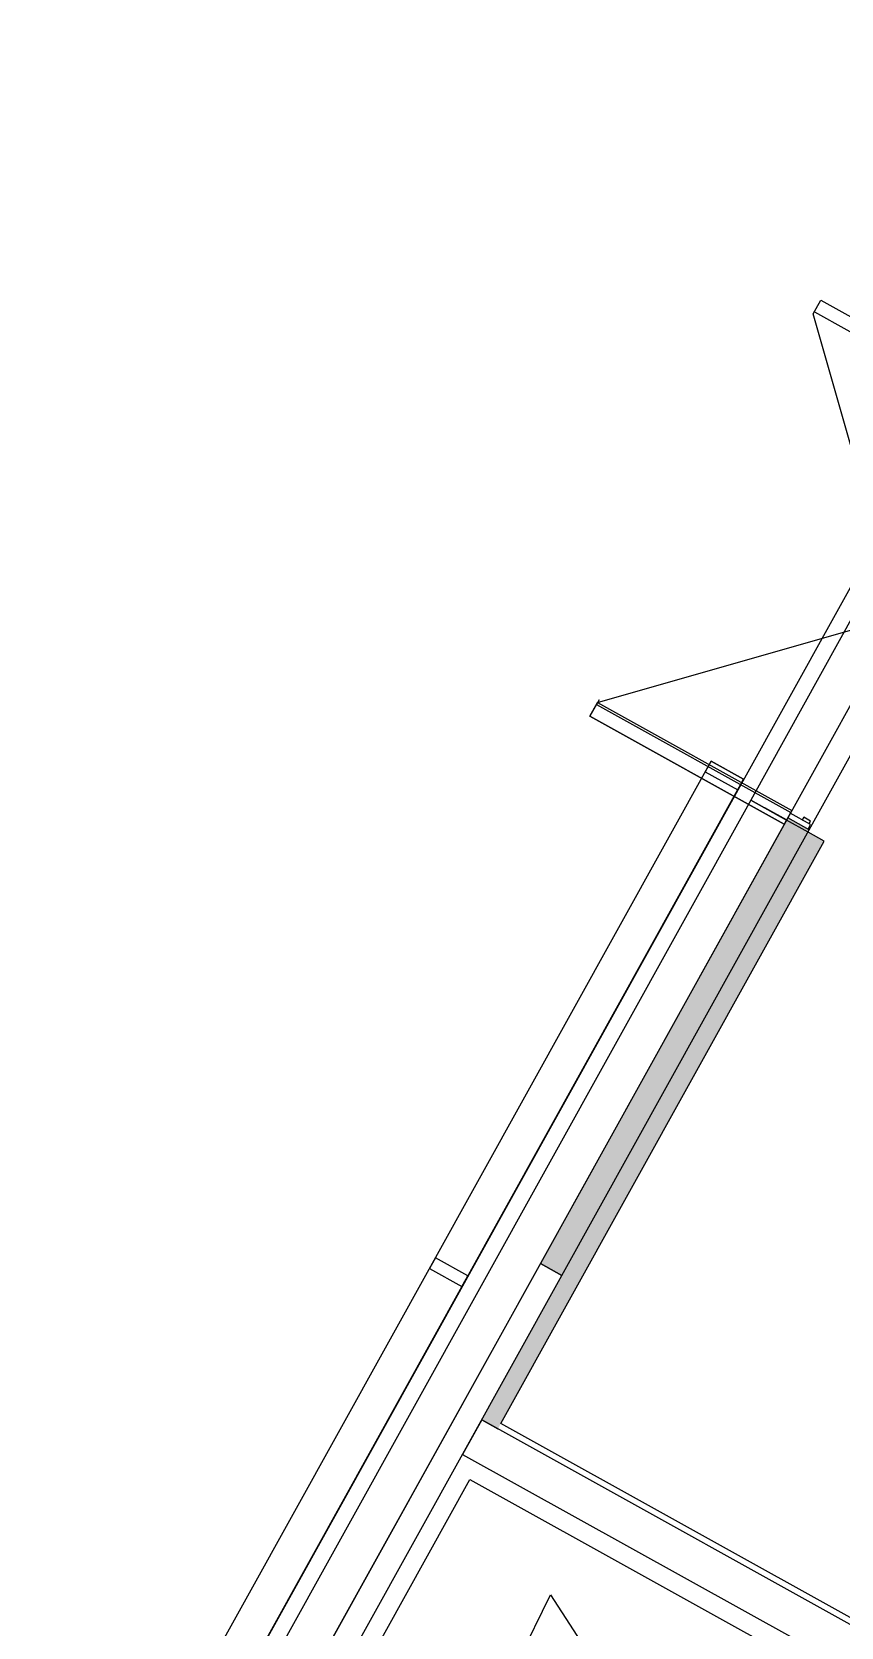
# Model space of a CAD drawing. Header units: metres. Extents: x 2.3 to 42.8, y 0.9 to 31.9.
# Drawn here: x 23.995 to 25.285, y 24.763 to 27.306 of the extents above; entities that cross this region are included whole.
import ezdxf

# ---------------------------------------------------------------- set-up
doc = ezdxf.new("R2010")
doc.units = ezdxf.units.M
for name, color, linetype in [('ARREDI', 9, 'Continuous'), ('PARETI_STRUTTURE', 7, 'Continuous'), ('PILASTRI_SETTI', 8, 'Continuous')]:
    doc.layers.add(name, color=color, linetype=linetype)

msp = doc.modelspace()

# ---------------------------------------------------------------- linework, layer by layer
at = {"layer": 'ARREDI'}
for points in [[(25.5648, 26.8977), (21.4984, 19.5741)], [(24.7207, 24.6086), (24.8219, 24.8147), (25.0571, 24.4509)]]:
    msp.add_lwpolyline(points, dxfattribs=at)
for points in [[(25.1248, 26.1062), (24.6852, 25.3144), (24.6856, 25.3142), (25.1252, 26.106)], [(24.8399, 25.3237), (25.2343, 26.0341), (25.1999, 26.0532), (24.8055, 25.3429)], [(24.3716, 24.4804), (24.8399, 25.3237), (24.8055, 25.3429), (24.3372, 24.4995)], [(24.6852, 25.3144), (24.2456, 24.5227), (24.246, 24.5225), (24.6856, 25.3142)], [(25.4236, 24.6984), (24.7121, 25.0935), (24.6815, 25.0384), (25.393, 24.6433)]]:
    msp.add_lwpolyline(points, close=True, dxfattribs=at)
at = {"layer": 'PARETI_STRUTTURE'}
for points in [[(25.2343, 26.0341), (27.4419, 30.01)], [(27.0359, 29.4946), (26.8009, 29.0712), (26.5715, 28.6581), (26.0663, 27.7483), (25.7055, 27.0984), (25.5016, 26.7313), (25.1408, 26.0813), (24.2731, 24.5187), (24.0437, 24.1056), (23.759, 23.5927), (23.3981, 22.9428), (22.7559, 21.7862), (22.395, 21.1362), (22.185, 20.7579), (21.9556, 20.3449), (21.4373, 19.4113), (21.0764, 18.7614), (20.5364, 17.7889), (20.1756, 17.139), (19.7671, 16.4034), (19.5378, 15.9903), (18.2075, 13.5945)], [(26.7902, 28.9173), (19.6512, 16.0599)], [(24.899, 26.2412), (24.8845, 26.2151), (25.1943, 26.0431), (24.8845, 26.2151), (24.8965, 26.2368), (25.3783, 26.3746), (25.2405, 26.8564), (25.2526, 26.8781), (25.5624, 26.7061)], [(25.2423, 26.8595), (25.5521, 26.6875)], [(25.2343, 26.0341), (25.5932, 26.6804), (25.619, 26.6661), (25.6725, 26.7625)], [(24.8948, 26.2337), (25.2046, 26.0617)], [(24.8965, 26.2368), (25.2063, 26.0648)], [(24.6336, 25.3431), (25.078, 26.1434)], [(25.078, 26.1434), (25.1296, 26.1148)], [(25.12, 26.0976), (24.69, 25.323)], [(25.1408, 26.0813), (25.1979, 26.0496), (25.1408, 26.0813), (24.2731, 24.5187), (24.3302, 24.487)], [(25.1635, 26.0687), (25.1408, 26.0813)], [(25.2063, 26.0648), (25.1943, 26.0431)], [(25.2323, 26.0305), (25.1979, 26.0496)], [(25.204, 26.0606), (25.1999, 26.0532)], [(25.2322, 26.0352), (25.2364, 26.0427), (25.204, 26.0606)], [(24.7427, 25.0878), (25.2581, 26.0162), (25.2323, 26.0305)], [(24.2408, 24.5141), (24.1892, 24.5428), (24.6336, 25.3431)], [(24.6804, 25.3058), (24.2504, 24.5313)], [(24.7379, 25.0792), (24.7121, 25.0935)], [(24.7121, 25.0935), (24.7379, 25.0792)], [(26.2115, 24.2722), (24.7427, 25.0878)], [(24.1353, 24.0548), (24.3647, 24.4678), (24.3905, 24.4535), (24.693, 24.9983)], [(24.693, 24.9983), (26.1618, 24.1827), (26.1762, 24.2085)]]:
    msp.add_lwpolyline(points, dxfattribs=at)
for points in [[(25.078, 26.1434), (25.0684, 26.1262), (25.1201, 26.0976), (25.1296, 26.1148)], [(25.198, 26.0497), (25.1636, 26.0689)], [(24.8399, 25.3237), (25.2343, 26.0341), (25.1999, 26.0532), (24.8055, 25.3429)], [(25.2231, 26.05), (25.2341, 26.0439), (25.2364, 26.048), (25.2254, 26.0541)], [(24.6384, 25.3517), (24.6288, 25.3345), (24.6804, 25.3058), (24.69, 25.323)], [(24.3716, 24.4804), (24.8399, 25.3237), (24.8055, 25.3429), (24.3372, 24.4995)], [(25.4236, 24.6984), (24.7121, 25.0935), (24.6815, 25.0384), (25.393, 24.6433)]]:
    msp.add_lwpolyline(points, close=True, dxfattribs=at)
at = {"layer": 'PILASTRI_SETTI'}
for points in [[(24.8399, 25.3237), (25.2343, 26.0341), (24.8055, 25.3429), (25.1999, 26.0532)], [(24.7379, 25.0792), (25.2581, 26.0162), (24.7121, 25.0935), (25.2323, 26.0305)]]:
    msp.add_solid(points, dxfattribs=at)

doc.saveas('drawing.dxf')
